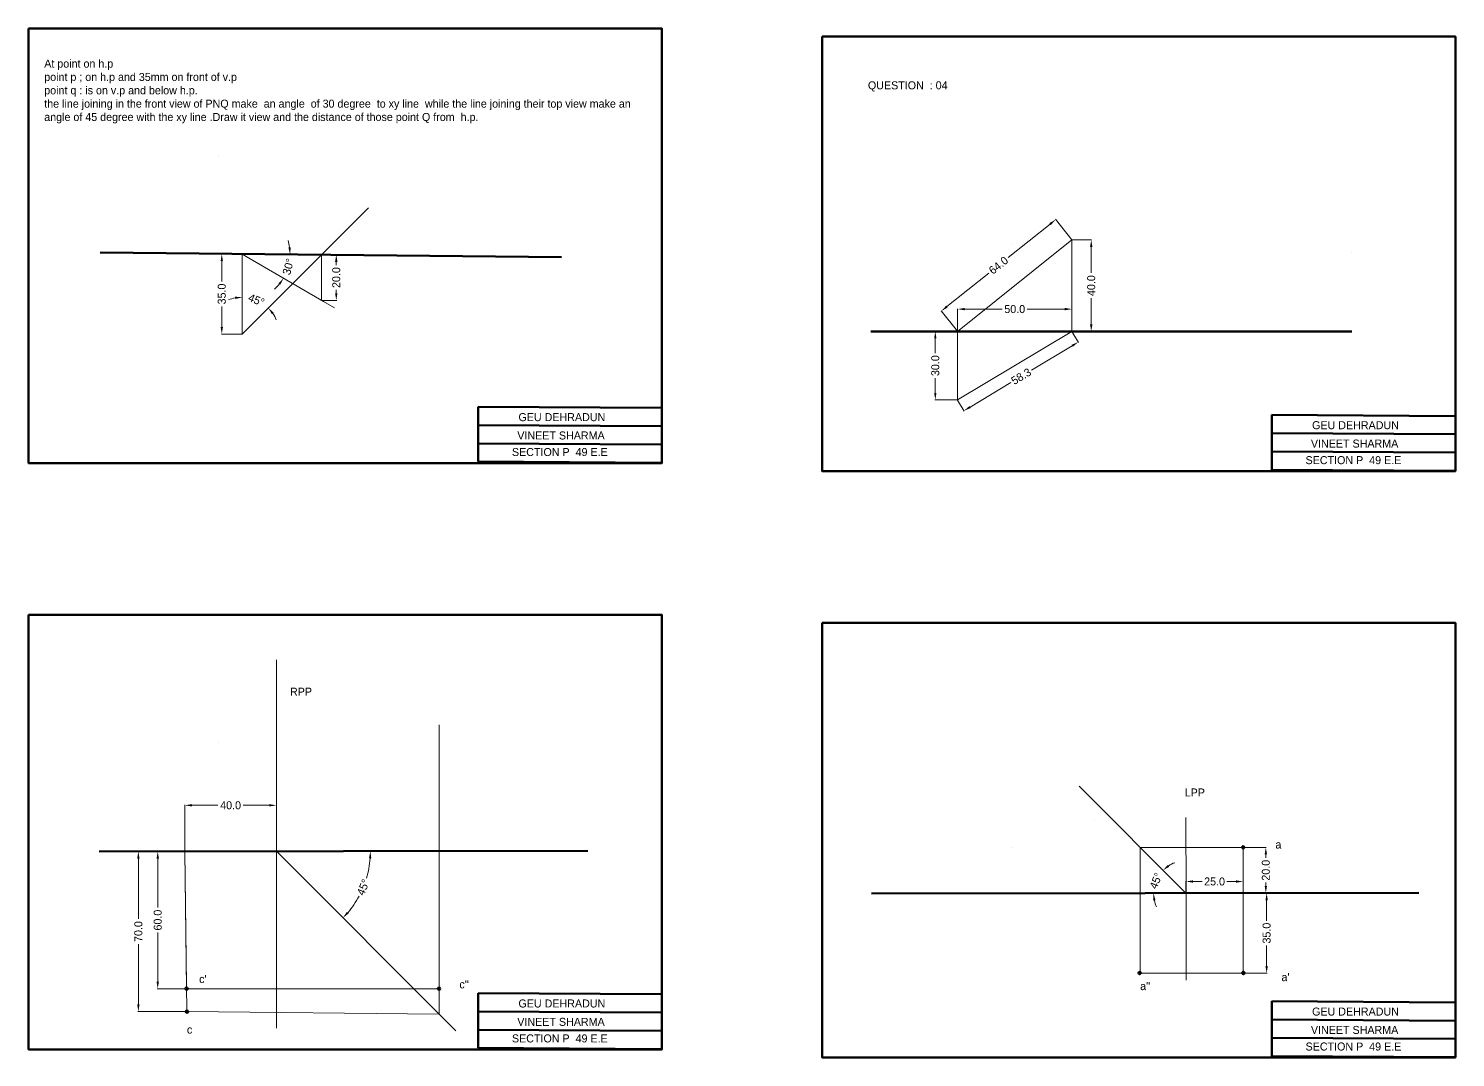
# Model space of a CAD drawing. Header units: millimetres. Extents: x 1019 to 3698, y 486 to 1720.
# Drawn here: x 1719 to 2343, y 486 to 936 of the extents above; entities that cross this region are included whole.
import ezdxf

# ---------------------------------------------------------------- set-up
doc = ezdxf.new("R2010")
doc.units = ezdxf.units.MM
doc.header["$MEASUREMENT"] = 0
doc.layers.get('0').update_dxf_attribs({"lineweight": 50})
doc.layers.add('Layer1', color=150, linetype='Continuous', lineweight=13)
doc.styles.get("Standard").update_dxf_attribs({"font": 'comicbd.ttf', "height": 3.5})
doc.dimstyles.get("Standard").update_dxf_attribs({"dimtxt": 3.5, "dimasz": 3.1, "dimexe": 0.18, "dimexo": 0.0625, "dimgap": 0.09, "dimtad": 0, "dimtoh": 1, "dimdec": 1, "dimzin": 0, "dimdsep": 46, "dimtxsty": 'Standard', "dimcen": 0.09, "dimclrd": 4, "dimclre": 4, "dimclrt": 4, "dimadec": 0, "dimazin": 0, "dimtfac": 1, "dimtdec": 1, "dimtofl": 0, "dimtmove": 0, "dimatfit": 3, "dimfxl": 1, "dimtfillclr": 4, "dimtolj": 1, "dimtzin": 0, "dimlwd": 13, "dimlwe": 13, "dimarcsym": 0})

# ---------------------------------------------------------------- blocks, each defined once
blk = doc.blocks.new('*D22')
at = {"layer": 'Defpoints', "color": 0, "transparency": 16777216}
for p in [(2125.32, 803.27), (2115.58, 773.27), (2125.32, 773.27)]:
    blk.add_point(p, dxfattribs=at)
at = {"layer": 'Layer1', "color": 4, "linetype": 'Continuous', "lineweight": 13, "transparency": 16777216}
for p, q in [((2125.26, 803.27), (2115.4, 803.27)), ((2115.58, 800.17), (2115.58, 793.69)), ((2115.58, 776.37), (2115.58, 782.85)), ((2125.26, 773.27), (2115.4, 773.27))]:
    blk.add_line(p, q, dxfattribs=at)
at = {"layer": 'Layer1', "color": 4, "transparency": 16777216}
for points in [[(2115.06, 800.17), (2116.09, 800.17), (2115.58, 803.27)], [(2115.06, 776.37), (2116.09, 776.37), (2115.58, 773.27)]]:
    blk.add_solid(points, dxfattribs=at)
at = {"layer": 'Layer1', "color": 4, "transparency": 16777216, "insert": (2115.58, 788.27), "char_height": 3.5, "attachment_point": 5, "rotation": 90}
blk.add_mtext('\\A1;30.0', dxfattribs=at)
blk = doc.blocks.new('*D23')
at = {"layer": 'Defpoints', "color": 0, "transparency": 16777216}
for p in [(2175.32, 843.27), (2183.78, 843.27), (2175.32, 803.27)]:
    blk.add_point(p, dxfattribs=at)
at = {"layer": 'Layer1', "color": 4, "linetype": 'Continuous', "lineweight": 13, "transparency": 16777216}
for p, q in [((2175.38, 843.27), (2183.96, 843.27)), ((2183.78, 840.17), (2183.78, 828.81)), ((2183.78, 806.37), (2183.78, 817.74)), ((2175.38, 803.27), (2183.96, 803.27))]:
    blk.add_line(p, q, dxfattribs=at)
at = {"layer": 'Layer1', "color": 4, "transparency": 16777216}
for points in [[(2183.26, 840.17), (2184.3, 840.17), (2183.78, 843.27)], [(2183.26, 806.37), (2184.3, 806.37), (2183.78, 803.27)]]:
    blk.add_solid(points, dxfattribs=at)
at = {"layer": 'Layer1', "color": 4, "transparency": 16777216, "insert": (2183.78, 823.27), "char_height": 3.5, "attachment_point": 5, "rotation": 90}
blk.add_mtext('\\A1;40.0', dxfattribs=at)
blk = doc.blocks.new('*D24')
at = {"layer": 'Defpoints', "color": 0, "transparency": 16777216}
for p in [(2175.32, 813), (2125.32, 803.27), (2175.32, 803.27)]:
    blk.add_point(p, dxfattribs=at)
at = {"layer": 'Layer1', "color": 4, "linetype": 'Continuous', "lineweight": 13, "transparency": 16777216}
for p, q in [((2125.32, 803.33), (2125.32, 813.18)), ((2128.42, 813), (2144.88, 813)), ((2172.22, 813), (2155.76, 813)), ((2175.32, 803.33), (2175.32, 813.18))]:
    blk.add_line(p, q, dxfattribs=at)
at = {"layer": 'Layer1', "color": 4, "transparency": 16777216}
for points in [[(2128.42, 813.52), (2128.42, 812.48), (2125.32, 813)], [(2172.22, 813.52), (2172.22, 812.48), (2175.32, 813)]]:
    blk.add_solid(points, dxfattribs=at)
at = {"layer": 'Layer1', "color": 4, "transparency": 16777216, "insert": (2150.32, 813), "char_height": 3.5, "attachment_point": 5}
blk.add_mtext('\\A1;50.0', dxfattribs=at)
blk = doc.blocks.new('*D25')
at = {"layer": 'Defpoints', "color": 0, "transparency": 16777216}
for p in [(2175.32, 803.27), (2178.13, 798.58), (2125.32, 773.27)]:
    blk.add_point(p, dxfattribs=at)
at = {"layer": 'Layer1', "color": 4, "linetype": 'Continuous', "lineweight": 13, "transparency": 16777216}
for p, q in [((2175.35, 803.22), (2178.23, 798.43)), ((2175.48, 796.99), (2157.7, 786.32)), ((2130.79, 770.18), (2148.56, 780.84)), ((2125.35, 773.22), (2128.23, 768.43))]:
    blk.add_line(p, q, dxfattribs=at)
at = {"layer": 'Layer1', "color": 4, "transparency": 16777216}
for points in [[(2175.21, 797.43), (2175.74, 796.54), (2178.13, 798.58)], [(2130.53, 770.62), (2131.06, 769.73), (2128.13, 768.58)]]:
    blk.add_solid(points, dxfattribs=at)
at = {"layer": 'Layer1', "color": 4, "transparency": 16777216, "insert": (2153.13, 783.58), "char_height": 3.5, "attachment_point": 5, "rotation": 30.96376}
blk.add_mtext('\\A1;58.3', dxfattribs=at)
blk = doc.blocks.new('*D26')
at = {"layer": 'Defpoints', "color": 0, "transparency": 16777216}
for p in [(2168.22, 852.14), (2175.32, 843.27), (2125.32, 803.27)]:
    blk.add_point(p, dxfattribs=at)
at = {"layer": 'Layer1', "color": 4, "linetype": 'Continuous', "lineweight": 13, "transparency": 16777216}
for p, q in [((2165.8, 850.21), (2147.47, 835.54)), ((2175.28, 843.32), (2168.11, 852.29)), ((2120.64, 814.08), (2138.97, 828.75)), ((2125.28, 803.32), (2118.11, 812.29))]:
    blk.add_line(p, q, dxfattribs=at)
at = {"layer": 'Layer1', "color": 4, "transparency": 16777216}
for points in [[(2165.48, 850.61), (2166.12, 849.8), (2168.22, 852.14)], [(2120.32, 814.48), (2120.96, 813.68), (2118.22, 812.14)]]:
    blk.add_solid(points, dxfattribs=at)
at = {"layer": 'Layer1', "color": 4, "transparency": 16777216, "insert": (2143.22, 832.14), "char_height": 3.5, "attachment_point": 5, "rotation": 38.65981}
blk.add_mtext('\\A1;64.0', dxfattribs=at)
blk = doc.blocks.new('*D35')
at = {"layer": 'Defpoints', "color": 0, "transparency": 16777216}
for p in [(1787.36, 575.8), (1775.48, 515.8), (1787.36, 515.8)]:
    blk.add_point(p, dxfattribs=at)
at = {"layer": 'Layer1', "color": 4, "linetype": 'Continuous', "lineweight": 13, "transparency": 16777216}
for p, q in [((1787.3, 575.8), (1775.3, 575.8)), ((1775.48, 572.7), (1775.48, 551.24)), ((1775.48, 518.9), (1775.48, 540.36)), ((1787.3, 515.8), (1775.3, 515.8))]:
    blk.add_line(p, q, dxfattribs=at)
at = {"layer": 'Layer1', "color": 4, "transparency": 16777216}
for points in [[(1774.96, 572.7), (1776, 572.7), (1775.48, 575.8)], [(1774.96, 518.9), (1776, 518.9), (1775.48, 515.8)]]:
    blk.add_solid(points, dxfattribs=at)
at = {"layer": 'Layer1', "color": 4, "transparency": 16777216, "insert": (1775.48, 545.8), "char_height": 3.5, "attachment_point": 5, "rotation": 90}
blk.add_mtext('\\A1;60.0', dxfattribs=at)
blk = doc.blocks.new('*D36')
at = {"layer": 'Defpoints', "color": 0, "transparency": 16777216}
for p in [(1787.36, 575.8), (1767.01, 505.8), (1788.17, 505.8)]:
    blk.add_point(p, dxfattribs=at)
at = {"layer": 'Layer1', "color": 4, "linetype": 'Continuous', "lineweight": 13, "transparency": 16777216}
for p, q in [((1787.3, 575.8), (1766.83, 575.8)), ((1767.01, 572.7), (1767.01, 546.31)), ((1767.01, 508.9), (1767.01, 535.29)), ((1788.11, 505.8), (1766.83, 505.8))]:
    blk.add_line(p, q, dxfattribs=at)
at = {"layer": 'Layer1', "color": 4, "transparency": 16777216}
for points in [[(1766.49, 572.7), (1767.52, 572.7), (1767.01, 575.8)], [(1766.49, 508.9), (1767.52, 508.9), (1767.01, 505.8)]]:
    blk.add_solid(points, dxfattribs=at)
at = {"layer": 'Layer1', "color": 4, "transparency": 16777216, "insert": (1767.01, 540.8), "char_height": 3.5, "attachment_point": 5, "rotation": 90}
blk.add_mtext('\\A1;70.0', dxfattribs=at)
blk = doc.blocks.new('*D37')
at = {"layer": 'Defpoints', "color": 0, "transparency": 16777216}
for p in [(1749.81, 575.75), (1827.36, 575.88), (1963.62, 576.03), (1863, 555.31), (1905.86, 497.38)]:
    blk.add_point(p, dxfattribs=at)
at = {"layer": 'Layer1', "color": 4, "linetype": 'Continuous', "lineweight": 13, "transparency": 16777216}
for start, end in [(343.43172, 355.75404), (319.32095, 331.64326)]:
    blk.add_arc((1827.39, 575.85), 41.12, start, end, dxfattribs=at)
at = {"layer": 'Layer1', "color": 4, "transparency": 16777216}
for points in [[(1867.87, 572.83), (1868.9, 572.79), (1868.5, 575.91)], [(1858.95, 548.7), (1858.19, 549.4), (1856.46, 546.78)]]:
    blk.add_solid(points, dxfattribs=at)
at = {"layer": 'Layer1', "color": 4, "transparency": 16777216, "insert": (1865.38, 560.14), "char_height": 3.5, "attachment_point": 5, "rotation": 67.53749}
blk.add_mtext('\\A1;45°', dxfattribs=at)
blk = doc.blocks.new('*D38')
at = {"color": 4, "linetype": 'Continuous', "lineweight": 13, "transparency": 16777216}
for p, q in [((1787.36, 575.86), (1787.36, 596.18)), ((1790.46, 596), (1801.83, 596)), ((1824.26, 596), (1812.9, 596)), ((1827.36, 575.94), (1827.36, 596.18))]:
    blk.add_line(p, q, dxfattribs=at)
at = {"color": 4, "transparency": 16777216}
for points in [[(1790.46, 596.52), (1790.46, 595.49), (1787.36, 596)], [(1824.26, 596.52), (1824.26, 595.49), (1827.36, 596)]]:
    blk.add_solid(points, dxfattribs=at)
at = {"layer": 'Defpoints', "color": 0, "transparency": 16777216}
for p in [(1827.36, 596), (1787.36, 575.8), (1827.36, 575.88)]:
    blk.add_point(p, dxfattribs=at)
at = {"color": 4, "transparency": 16777216, "insert": (1807.36, 596), "char_height": 3.5, "attachment_point": 5}
blk.add_mtext('\\A1;40.0', dxfattribs=at)
blk = doc.blocks.new('*D39')
at = {"layer": 'Defpoints', "color": 0, "transparency": 16777216}
for p in [(2250.24, 577.61), (2260.14, 577.61), (2250.24, 557.61)]:
    blk.add_point(p, dxfattribs=at)
at = {"layer": 'Layer1', "color": 4, "linetype": 'Continuous', "lineweight": 13, "transparency": 16777216}
for p, q in [((2250.3, 577.61), (2260.32, 577.61)), ((2260.14, 574.51), (2260.14, 573.01)), ((2260.14, 560.71), (2260.14, 562.21)), ((2250.3, 557.61), (2260.32, 557.61))]:
    blk.add_line(p, q, dxfattribs=at)
at = {"layer": 'Layer1', "color": 4, "transparency": 16777216}
for points in [[(2259.63, 574.51), (2260.66, 574.51), (2260.14, 577.61)], [(2259.63, 560.71), (2260.66, 560.71), (2260.14, 557.61)]]:
    blk.add_solid(points, dxfattribs=at)
at = {"layer": 'Layer1', "color": 4, "transparency": 16777216, "insert": (2260.14, 567.61), "char_height": 3.5, "attachment_point": 5, "rotation": 90}
blk.add_mtext('\\A1;20.0', dxfattribs=at)
blk = doc.blocks.new('*D40')
at = {"layer": 'Defpoints', "color": 0, "transparency": 16777216}
for p in [(2250.24, 557.61), (2250.24, 522.61), (2260.5, 522.61)]:
    blk.add_point(p, dxfattribs=at)
at = {"layer": 'Layer1', "color": 4, "linetype": 'Continuous', "lineweight": 13, "transparency": 16777216}
for p, q in [((2250.3, 557.61), (2260.68, 557.61)), ((2260.5, 554.51), (2260.5, 545.53)), ((2260.5, 525.71), (2260.5, 534.69)), ((2250.3, 522.61), (2260.68, 522.61))]:
    blk.add_line(p, q, dxfattribs=at)
at = {"layer": 'Layer1', "color": 4, "transparency": 16777216}
for points in [[(2259.98, 554.51), (2261.02, 554.51), (2260.5, 557.61)], [(2259.98, 525.71), (2261.02, 525.71), (2260.5, 522.61)]]:
    blk.add_solid(points, dxfattribs=at)
at = {"layer": 'Layer1', "color": 4, "transparency": 16777216, "insert": (2260.5, 540.11), "char_height": 3.5, "attachment_point": 5, "rotation": 90}
blk.add_mtext('\\A1;35.0', dxfattribs=at)
blk = doc.blocks.new('*D41')
at = {"layer": 'Defpoints', "color": 0, "transparency": 16777216}
for p in [(2250.24, 562.68), (2225.19, 557.58), (2250.24, 557.58)]:
    blk.add_point(p, dxfattribs=at)
at = {"layer": 'Layer1', "color": 4, "linetype": 'Continuous', "lineweight": 13, "transparency": 16777216}
for p, q in [((2225.19, 557.64), (2225.19, 562.86)), ((2228.29, 562.68), (2232.32, 562.68)), ((2247.14, 562.68), (2243.11, 562.68)), ((2250.24, 557.64), (2250.24, 562.86))]:
    blk.add_line(p, q, dxfattribs=at)
at = {"layer": 'Layer1', "color": 4, "transparency": 16777216}
for points in [[(2228.29, 563.19), (2228.29, 562.16), (2225.19, 562.68)], [(2247.14, 563.19), (2247.14, 562.16), (2250.24, 562.68)]]:
    blk.add_solid(points, dxfattribs=at)
at = {"layer": 'Layer1', "color": 4, "transparency": 16777216, "insert": (2237.72, 562.68), "char_height": 3.5, "attachment_point": 5}
blk.add_mtext('\\A1;25.0', dxfattribs=at)
blk = doc.blocks.new('*D44')
at = {"color": 4, "linetype": 'Continuous', "lineweight": 13, "transparency": 16777216}
for start, end in [(109.89143, 122.44571), (192.63673, 205.19101)]:
    blk.add_arc((2225.19, 557.58), 14.18, start, end, dxfattribs=at)
at = {"color": 4, "transparency": 16777216}
for points in [[(2217.91, 569.14), (2217.27, 569.94), (2215.17, 567.6)], [(2210.85, 554.42), (2211.87, 554.53), (2211.02, 557.56)]]:
    blk.add_solid(points, dxfattribs=at)
at = {"layer": 'Defpoints', "color": 0, "transparency": 16777216}
for p in [(2178.46, 604.31), (2212.91, 564.66), (2087.63, 557.38), (2225.19, 557.58), (2327.11, 557.72)]:
    blk.add_point(p, dxfattribs=at)
at = {"color": 4, "transparency": 16777216, "insert": (2212.09, 562.99), "char_height": 3.5, "attachment_point": 5, "rotation": 67.54122}
blk.add_mtext('\\A1;45°', dxfattribs=at)
blk = doc.blocks.new('*D45')
at = {"color": 4, "linetype": 'Continuous', "lineweight": 13, "transparency": 16777216}
for p, q in [((1812.41, 837.1), (1803.32, 837.1)), ((1803.5, 834), (1803.5, 825.02)), ((1803.5, 805.2), (1803.5, 814.18)), ((1812.41, 802.1), (1803.32, 802.1))]:
    blk.add_line(p, q, dxfattribs=at)
at = {"color": 4, "transparency": 16777216}
for points in [[(1802.99, 834), (1804.02, 834), (1803.5, 837.1)], [(1802.99, 805.2), (1804.02, 805.2), (1803.5, 802.1)]]:
    blk.add_solid(points, dxfattribs=at)
at = {"layer": 'Defpoints', "color": 0, "transparency": 16777216}
for p in [(1812.47, 837.1), (1803.5, 802.1), (1812.47, 802.1)]:
    blk.add_point(p, dxfattribs=at)
at = {"color": 4, "transparency": 16777216, "insert": (1803.5, 819.6), "char_height": 3.5, "attachment_point": 5, "rotation": 90}
blk.add_mtext('\\A1;35.0', dxfattribs=at)
blk = doc.blocks.new('*D48')
at = {"layer": 'Defpoints', "color": 0, "transparency": 16777216}
for p in [(1867.62, 857.25), (1812.47, 837.1), (1820.52, 816.05), (1812.47, 802.1), (1812.47, 802.1)]:
    blk.add_point(p, dxfattribs=at)
at = {"layer": 'Layer1', "color": 4, "linetype": 'Continuous', "lineweight": 13, "transparency": 16777216}
for start, end in [(101.04519, 112.09039), (22.90961, 33.95481)]:
    blk.add_arc((1812.47, 802.1), 16.11, start, end, dxfattribs=at)
at = {"layer": 'Layer1', "color": 4, "transparency": 16777216}
for points in [[(1809.33, 818.42), (1809.43, 817.4), (1812.47, 818.21)], [(1825.43, 810.77), (1826.23, 811.43), (1823.86, 813.49)]]:
    blk.add_solid(points, dxfattribs=at)
at = {"layer": 'Layer1', "color": 4, "transparency": 16777216, "insert": (1818.63, 816.98), "char_height": 3.5, "attachment_point": 5, "rotation": 337.5}
blk.add_mtext('\\A1;45°', dxfattribs=at)
blk = doc.blocks.new('*D49')
at = {"layer": 'Defpoints', "color": 0, "transparency": 16777216}
for p in [(1795.78, 837.26), (1812.47, 837.1), (1851.19, 836.74), (1832.04, 829.82), (1847.98, 816.31)]:
    blk.add_point(p, dxfattribs=at)
at = {"layer": 'Layer1', "color": 4, "linetype": 'Continuous', "lineweight": 13, "transparency": 16777216}
for start, end in [(7.97124, 16.48427), (312.62312, 321.13615)]:
    blk.add_arc((1812.47, 837.1), 20.88, start, end, dxfattribs=at)
at = {"layer": 'Layer1', "color": 4, "transparency": 16777216}
for points in [[(1833.67, 840.03), (1832.64, 839.97), (1833.35, 836.91)], [(1828.3, 824.29), (1829.15, 823.71), (1830.49, 826.55)]]:
    blk.add_solid(points, dxfattribs=at)
at = {"layer": 'Layer1', "color": 4, "transparency": 16777216, "insert": (1832.6, 831.54), "char_height": 3.5, "attachment_point": 5, "rotation": 74.5537}
blk.add_mtext('\\A1;30°', dxfattribs=at)
blk = doc.blocks.new('*D50')
at = {"layer": 'Defpoints', "color": 0, "transparency": 16777216}
for p in [(1847.14, 836.77), (1847.14, 816.8), (1853.57, 816.8)]:
    blk.add_point(p, dxfattribs=at)
at = {"layer": 'Layer1', "color": 4, "linetype": 'Continuous', "lineweight": 13, "transparency": 16777216}
for p, q in [((1847.2, 836.77), (1853.75, 836.77)), ((1853.57, 833.67), (1853.57, 832.19)), ((1853.57, 819.9), (1853.57, 821.39)), ((1847.2, 816.8), (1853.75, 816.8))]:
    blk.add_line(p, q, dxfattribs=at)
at = {"layer": 'Layer1', "color": 4, "transparency": 16777216}
for points in [[(1853.06, 833.67), (1854.09, 833.67), (1853.57, 836.77)], [(1853.06, 819.9), (1854.09, 819.9), (1853.57, 816.8)]]:
    blk.add_solid(points, dxfattribs=at)
at = {"layer": 'Layer1', "color": 4, "transparency": 16777216, "insert": (1853.57, 826.79), "char_height": 3.5, "attachment_point": 5, "rotation": 90}
blk.add_mtext('\\A1;20.0', dxfattribs=at)

msp = doc.modelspace()

# ---------------------------------------------------------------- linework, layer by layer
for p, q in [((1750.33, 837.69), (1952.05, 835.78)), ((1774.02, 837.47), (1774.02, 837.47)), ((2297.81, 837.67), (2297.81, 837.67)), ((2297.81, 837.67), (2297.81, 837.67)), ((1952.05, 835.78), (1952.05, 835.78)), ((2087.43, 803.27), (2297.81, 803.27)), ((1915.7, 770.3), (1995.7, 769.79)), ((1915.7, 770.3), (1915.7, 746.3)), ((1915.65, 762.3), (1995.65, 761.79)), ((1915.65, 762.3), (1995.65, 761.79)), ((2262.81, 766.77), (2342.81, 766.25)), ((2262.81, 766.77), (2262.81, 742.77)), ((2262.76, 758.77), (2342.76, 758.25)), ((2262.76, 758.77), (2342.76, 758.25)), ((1915.6, 754.3), (1995.6, 753.79)), ((2262.71, 750.77), (2342.71, 750.25)), ((1914.63, 745.7), (1994.63, 745.7)), ((1915.55, 746.3), (1995.55, 745.79)), ((2262.66, 742.77), (2342.66, 742.25)), ((2261.74, 742.16), (2341.74, 742.16)), ((1749.81, 575.75), (1963.62, 576.03)), ((2087.63, 557.38), (2327.11, 557.72)), ((1915.7, 513.87), (1995.7, 513.36)), ((1915.7, 513.87), (1915.7, 489.87)), ((1915.65, 505.87), (1995.65, 505.36)), ((1915.65, 505.87), (1995.65, 505.36)), ((2262.81, 510.34), (2342.81, 509.82)), ((2262.81, 510.34), (2262.81, 486.34)), ((2262.76, 502.34), (2342.76, 501.82)), ((2262.76, 502.34), (2342.76, 501.82)), ((1915.6, 497.87), (1995.6, 497.36)), ((2262.71, 494.34), (2342.71, 493.82)), ((1914.63, 489.27), (1994.63, 489.27)), ((1915.55, 489.87), (1995.55, 489.36)), ((2261.74, 485.73), (2341.74, 485.73)), ((2262.66, 486.34), (2342.66, 485.82))]:
    msp.add_line(p, q)
for points in [[(1718.97, 935.7), (1995.97, 935.7), (1995.97, 745.7), (1718.97, 745.7)], [(2066.08, 932.16), (2343.08, 932.16), (2343.08, 742.16), (2066.08, 742.16)], [(1718.97, 679.27), (1995.97, 679.27), (1995.97, 489.27), (1718.97, 489.27)], [(2066.08, 675.73), (2343.08, 675.73), (2343.08, 485.73), (2066.08, 485.73)]]:
    msp.add_lwpolyline(points, close=True)
for centre in [(2250.24, 577.63), (2204.95, 522.63), (2250.33, 522.65), (1788.1, 515.83), (1898.52, 515.8), (1788.22, 505.8)]:
    msp.add_circle(centre, 0.5)
at = {"layer": 'Layer1'}
for p, q in [((1801.97, 879.78), (1801.97, 879.78)), ((1812.47, 802.1), (1867.62, 857.25)), ((2125.32, 803.27), (2175.32, 843.27)), ((2175.32, 803.27), (2175.32, 843.27)), ((1788.83, 837.33), (1851.19, 836.74)), ((1851.19, 836.74), (1795.78, 837.26)), ((1812.47, 837.1), (1812.47, 802.1)), ((1812.47, 837.1), (1847.98, 816.31)), ((1847.14, 836.77), (1847.14, 816.8)), ((2149.08, 841.84), (2149.08, 841.84)), ((1847.98, 816.31), (1852.79, 813.49)), ((2125.32, 803.27), (2125.32, 773.27)), ((2125.32, 803.27), (2175.32, 803.27)), ((2125.32, 773.27), (2175.32, 803.27)), ((1827.36, 575.88), (1827.36, 659.55)), ((1898.51, 504.72), (1898.51, 631.24)), ((1801.97, 623.35), (1801.97, 623.35)), ((2225.19, 557.58), (2178.46, 604.31)), ((2185.34, 589.23), (2185.34, 589.23)), ((2225.24, 557.54), (2225.19, 590.6)), ((1787.36, 575.8), (1827.36, 575.88)), ((1787.36, 575.8), (1788.06, 515.8)), ((1787.36, 575.8), (1788.17, 505.8)), ((1827.36, 575.88), (1827.46, 498.51)), ((1827.36, 575.88), (1905.86, 497.38)), ((2149.08, 577.74), (2149.08, 577.74)), ((2205.16, 577.61), (2205.16, 522.61)), ((2250.24, 557.61), (2250.24, 577.61)), ((2250.24, 557.61), (2225.24, 557.54)), ((2225.24, 557.54), (2225.29, 519.55)), ((2250.24, 557.61), (2250.24, 522.61)), ((2250.24, 522.61), (2205.16, 522.61)), ((1788.06, 515.8), (1898.51, 515.8)), ((1788.17, 505.8), (1898.51, 504.72))]:
    msp.add_line(p, q, dxfattribs=at)
msp.add_lwpolyline([(2250.24, 577.61), (2205.16, 577.61)], dxfattribs=at)

# ---------------------------------------------------------------- texts
at = {"char_height": 3.5, "attachment_point": 1}
for s, width, insert in [('At point on h.p \\Ppoint p ; on h.p and 35mm on front of v.p\\Ppoint q : is on v.p and below h.p.\\Pthe line joining in the front view of PNQ make  an angle  of 30 degree  to xy line  while the line joining their top view make an angle of 45 degree with the xy line .Draw it view and the distance of those point Q from  h.p.', 260.7155, (1725.84, 922.11)), ('GEU DEHRADUN', 51.3432, (1933.26, 767.51)), ('GEU DEHRADUN', 51.3432, (2280.38, 763.98)), ('VINEET SHARMA ', 79.775, (1932.75, 759.49)), ('VINEET SHARMA ', 79.775, (2279.86, 755.95)), ('SECTION P  49 E.E', 79.8057, (1930.41, 752.24)), ('SECTION P  49 E.E', 79.8057, (2277.52, 748.7)), ('GEU DEHRADUN', 51.3432, (1933.26, 511.09)), ('GEU DEHRADUN', 51.3432, (2280.38, 507.55)), ('VINEET SHARMA ', 79.775, (1932.75, 503.06)), ('VINEET SHARMA ', 79.775, (2279.86, 499.52)), ('SECTION P  49 E.E', 79.8057, (1930.41, 495.81)), ('SECTION P  49 E.E', 79.8057, (2277.52, 492.27))]:
    msp.add_mtext_dynamic_manual_height_columns(s, width=width, gutter_width=17.5, heights=[0], dxfattribs=dict(at, insert=insert))
at = {"layer": 'Defpoints', "char_height": 3.5, "attachment_point": 1}
for s, width, insert in [('a', 19.8309, (2264.33, 580.61)), ("c'", 35.5459, (1793.59, 521.78)), ("c''", 30.7424, (1907.43, 519.45)), ("a''", 26.1917, (2205.16, 518.68)), ("a'", 15.3409, (2266.99, 522.61)), ('c', 36.7029, (1788.24, 499.67))]:
    msp.add_mtext_dynamic_manual_height_columns(s, width=width, gutter_width=17.5, heights=[0], dxfattribs=dict(at, insert=insert))
at = {"layer": 'Layer1', "char_height": 3.5, "attachment_point": 1}
for s, width, insert in [('{\\C0;QUESTION  : 04}', 89.8332, (2086.1, 912.61)), ('{\\C0;RPP}', 41.3245, (1833.33, 647.45)), ('{\\C0;LPP}', 37.7436, (2224.66, 603.36))]:
    msp.add_mtext_dynamic_manual_height_columns(s, width=width, gutter_width=17.5, heights=[0], dxfattribs=dict(at, insert=insert))

# ---------------------------------------------------------------- dimensions: what is measured, and where the dimension line sits
dim = msp.add_linear_dim(base=(1803.5, 802.1), p1=(1812.47, 837.1), p2=(1812.47, 802.1), angle=90, dimstyle='Standard')
dim.commit()
dim.dimension.update_dxf_attribs({"geometry": '*D45', "text_midpoint": (1803.5, 819.6)})
dim = msp.add_angular_dim_2l(base=(2212.91, 564.66), line1=((2225.19, 557.58), (2178.46, 604.31)), line2=((2087.63, 557.38), (2327.11, 557.72)), dimstyle='Standard')
dim.commit()
dim.dimension.update_dxf_attribs({"geometry": '*D44', "text_midpoint": (2212.09, 562.99)})
dim = msp.add_linear_dim(base=(1827.36, 596), p1=(1787.36, 575.8), p2=(1827.36, 575.88), dimstyle='Standard')
dim.commit()
dim.dimension.update_dxf_attribs({"geometry": '*D38', "text_midpoint": (1807.36, 596)})
at = {"layer": 'Layer1'}
for base, line1, line2, picture, middle in [((1820.52, 816.05), ((1812.47, 802.1), (1867.62, 857.25)), ((1812.47, 837.1), (1812.47, 802.1)), '*D48', (1818.63, 816.98)), ((1832.04, 829.82), ((1851.19, 836.74), (1795.78, 837.26)), ((1812.47, 837.1), (1847.98, 816.31)), '*D49', (1832.6, 831.54)), ((1863, 555.31), ((1749.81, 575.75), (1963.62, 576.03)), ((1827.36, 575.88), (1905.86, 497.38)), '*D37', (1865.38, 560.14))]:
    dim = msp.add_angular_dim_2l(base=base, line1=line1, line2=line2, dimstyle='Standard', dxfattribs=at)
    dim.commit()
    dim.dimension.update_dxf_attribs({"geometry": picture, "text_midpoint": middle})
for p1, p2, distance, picture, middle in [((2125.32, 803.27), (2175.32, 843.27), 11.36, '*D26', (2143.22, 832.14)), ((2125.32, 773.27), (2175.32, 803.27), -5.47, '*D25', (2153.13, 783.58))]:
    dim = msp.add_aligned_dim(p1=p1, p2=p2, distance=distance, dimstyle='Standard', dxfattribs=at)
    dim.commit()
    dim.dimension.update_dxf_attribs({"geometry": picture, "text_midpoint": middle})
for base, p1, p2, picture, middle in [((2183.78, 843.27), (2175.32, 803.27), (2175.32, 843.27), '*D23', (2183.78, 823.27)), ((1853.57, 816.8), (1847.14, 836.77), (1847.14, 816.8), '*D50', (1853.57, 826.79)), ((2115.58, 773.27), (2125.32, 803.27), (2125.32, 773.27), '*D22', (2115.58, 788.27)), ((1767.01, 505.8), (1787.36, 575.8), (1788.17, 505.8), '*D36', (1767.01, 540.8)), ((1775.48, 515.8), (1787.36, 575.8), (1787.36, 515.8), '*D35', (1775.48, 545.8)), ((2260.14, 577.61), (2250.24, 557.61), (2250.24, 577.61), '*D39', (2260.14, 567.61)), ((2260.5, 522.61), (2250.24, 557.61), (2250.24, 522.61), '*D40', (2260.5, 540.11))]:
    dim = msp.add_linear_dim(base=base, p1=p1, p2=p2, angle=90, dimstyle='Standard', dxfattribs=at)
    dim.commit()
    dim.dimension.update_dxf_attribs({"geometry": picture, "text_midpoint": middle})
for base, p1, p2, picture, middle in [((2175.32, 813), (2125.32, 803.27), (2175.32, 803.27), '*D24', (2150.32, 813)), ((2250.2371, 562.6776), (2225.1938, 557.5757), (2250.2371, 557.5751), '*D41', (2237.7155, 562.6776))]:
    dim = msp.add_linear_dim(base=base, p1=p1, p2=p2, dimstyle='Standard', dxfattribs=at)
    dim.commit()
    dim.dimension.update_dxf_attribs({"geometry": picture, "text_midpoint": middle})

doc.saveas('drawing.dxf')
